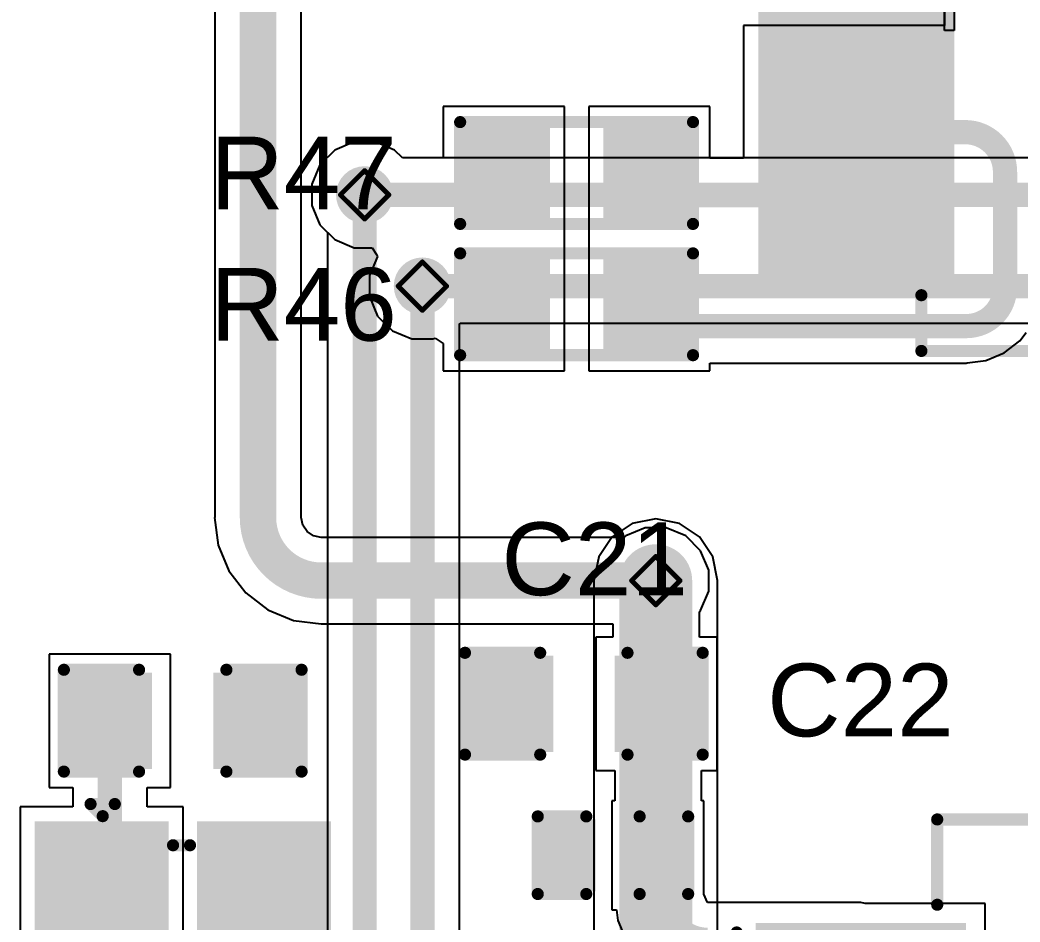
# Model space of a CAD drawing. Header units: inches. Extents: x -14 to 270, y -5 to 115.
# Drawn here: x 28.34 to 38.81, y 28.58 to 38.03 of the extents above; entities that cross this region are included whole.
import ezdxf

# ---------------------------------------------------------------- set-up
doc = ezdxf.new("R2010")
doc.units = ezdxf.units.IN
for name, color, linetype in [('Bottom Layer', 5, 'Continuous'), ('Drill Drawing', 1, 'Continuous'), ('Top Layer', 1, 'Continuous'), ('Top Overlay', 2, 'Continuous'), ('Top Paste', 8, 'Continuous'), ('Top Solder', 216, 'Continuous'), ('Via Holes', 16, 'Continuous')]:
    doc.layers.add(name, color=color, linetype=linetype)
doc.styles.add('Arial', font='', dxfattribs={"height": 0.2})
doc.styles.get('Arial').set_extended_font_data('Arial')

# ---------------------------------------------------------------- blocks, each defined once
blk = doc.blocks.new('SMD3225_4P_6')
at = {"layer": 'Top Layer'}
for points in [[(-1.80000021, 1.45000091), (-0.4000004699999999, 1.45000091), (-0.4000004699999999, 0.25000077), (-1.80000021, 0.25000077)], [(0.4000004699999999, 1.45000091), (1.80000021, 1.45000091), (1.80000021, 0.25000077), (0.4000004699999999, 0.25000077)], [(-1.80000021, -0.24999823), (-0.4000004699999999, -0.24999823), (-0.4000004699999999, -1.44999837), (-1.80000021, -1.44999837)], [(0.4000004699999999, -0.24999823), (1.80000021, -0.24999823), (1.80000021, -1.44999837), (0.4000004699999999, -1.44999837)]]:
    blk.add_hatch(color=1, dxfattribs=at).paths.add_polyline_path(points)
at = {"layer": 'Top Paste'}
for points in [[(-1.80000021, 1.45000091), (-0.4000004699999999, 1.45000091), (-0.4000004699999999, 0.25000077), (-1.80000021, 0.25000077)], [(0.4000004699999999, 1.45000091), (1.80000021, 1.45000091), (1.80000021, 0.25000077), (0.4000004699999999, 0.25000077)], [(-1.80000021, -0.24999823), (-0.4000004699999999, -0.24999823), (-0.4000004699999999, -1.44999837), (-1.80000021, -1.44999837)], [(0.4000004699999999, -0.24999823), (1.80000021, -0.24999823), (1.80000021, -1.44999837), (0.4000004699999999, -1.44999837)]]:
    blk.add_hatch(color=8, dxfattribs=at).paths.add_polyline_path(points)
at = {"layer": 'Top Solder'}
for points in [[(-1.90160021, 1.55160091), (-0.29840047, 1.55160091), (-0.29840047, 0.14840077), (-1.90160021, 0.14840077)], [(0.29840047, 1.55160091), (1.90160021, 1.55160091), (1.90160021, 0.14840077), (0.29840047, 0.14840077)], [(-1.90160021, -0.14839823), (-0.29840047, -0.14839823), (-0.29840047, -1.55159837), (-1.90160021, -1.55159837)], [(0.29840047, -0.14839823), (1.90160021, -0.14839823), (1.90160021, -1.55159837), (0.29840047, -1.55159837)]]:
    blk.add_hatch(color=216, dxfattribs=at).paths.add_polyline_path(points)
at = {"layer": 'Top Overlay', "const_width": 0.127}
for points in [[(0.1778, 1.2954), (-0.2032, 1.2954)], [(-1.651, -0.1016), (-1.651, 0.0762)], [(1.651, -0.1016), (1.651, 0.0762)], [(-2.0828, -0.9652), (-2.0828, -0.71119746)], [(-1.9558, -0.8382), (-2.0828, -0.71119746)], [(-2.0828, -0.9652), (-1.9558, -0.8382)], [(0.1778, -1.29539746), (-0.2032, -1.29539746)]]:
    blk.add_lwpolyline(points, dxfattribs=at)
at = {"layer": 'Top Overlay', "const_width": 0.0635}
for points in [[(-0.23495, 1.2954, 1), (-0.17145, 1.2954, 1)], [(0.14605, 1.2954, 1), (0.20955, 1.2954, 1)], [(-1.68275, 0.0762, 1), (-1.61925, 0.0762, 1)], [(1.61925, 0.0762, 1), (1.68275, 0.0762, 1)], [(-1.68275, -0.1016, 1), (-1.61925, -0.1016, 1)], [(1.61925, -0.1016, 1), (1.68275, -0.1016, 1)], [(-2.11455, -0.71119746, 1), (-2.05105, -0.71119746, 1)], [(-2.11455, -0.71119746, 1), (-2.05105, -0.71119746, 1)], [(-1.98755, -0.8382, 1), (-1.92405, -0.8382, 1)], [(-1.98755, -0.8382, 1), (-1.92405, -0.8382, 1)], [(-2.11455, -0.9652, 1), (-2.05105, -0.9652, 1)], [(-2.11455, -0.9652, 1), (-2.05105, -0.9652, 1)], [(-0.23495, -1.29539746, 1), (-0.17145, -1.29539746, 1)], [(0.14605, -1.29539746, 1), (0.20955, -1.29539746, 1)]]:
    blk.add_lwpolyline(points, format="xyb", close=True, dxfattribs=at)
blk = doc.blocks.new('SSOP_28_208____7')
at = {"layer": 'Top Layer'}
for points in [[(-4.3249977, -1.40000101), (-2.47499886, -1.40000101), (-2.47499886, -1.85000011), (-4.3249977, -1.85000011)], [(-4.3249977, -2.04999971), (-2.47499886, -2.04999971), (-2.47499886, -2.49999881), (-4.3249977, -2.49999881)], [(-4.3249977, -2.70000095), (-2.47499886, -2.70000095), (-2.47499886, -3.15000005), (-4.3249977, -3.15000005)], [(-4.3249977, -3.34999965), (-2.47499886, -3.34999965), (-2.47499886, -3.79999875), (-4.3249977, -3.79999875)], [(-4.3249977, -4.00000089), (-2.47499886, -4.00000089), (-2.47499886, -4.449999989999999), (-4.3249977, -4.449999989999999)]]:
    blk.add_hatch(color=1, dxfattribs=at).paths.add_polyline_path(points)
at = {"layer": 'Top Paste'}
for points in [[(-4.3249977, -1.40000101), (-2.47499886, -1.40000101), (-2.47499886, -1.85000011), (-4.3249977, -1.85000011)], [(-4.3249977, -2.04999971), (-2.47499886, -2.04999971), (-2.47499886, -2.49999881), (-4.3249977, -2.49999881)], [(-4.3249977, -2.70000095), (-2.47499886, -2.70000095), (-2.47499886, -3.15000005), (-4.3249977, -3.15000005)], [(-4.3249977, -3.34999965), (-2.47499886, -3.34999965), (-2.47499886, -3.79999875), (-4.3249977, -3.79999875)], [(-4.3249977, -4.00000089), (-2.47499886, -4.00000089), (-2.47499886, -4.449999989999999), (-4.3249977, -4.449999989999999)]]:
    blk.add_hatch(color=8, dxfattribs=at).paths.add_polyline_path(points)
at = {"layer": 'Top Solder'}
for points in [[(-4.426597699999999, -1.29840101), (-2.37339886, -1.29840101), (-2.37339886, -1.95160011), (-4.426597699999999, -1.95160011)], [(-4.426597699999999, -1.94839971), (-2.37339886, -1.94839971), (-2.37339886, -2.60159881), (-4.426597699999999, -2.60159881)], [(-4.426597699999999, -2.59840095), (-2.37339886, -2.59840095), (-2.37339886, -3.25160005), (-4.426597699999999, -3.25160005)], [(-4.426597699999999, -3.24839965), (-2.37339886, -3.24839965), (-2.37339886, -3.90159875), (-4.426597699999999, -3.90159875)], [(-4.426597699999999, -3.89840089), (-2.37339886, -3.89840089), (-2.37339886, -4.55159999), (-4.426597699999999, -4.55159999)]]:
    blk.add_hatch(color=216, dxfattribs=at).paths.add_polyline_path(points)
at = {"layer": 'Top Overlay', "const_width": 0.127}
for points in [[(-2.7178, -5.206999999999999), (-2.7178, -4.6228)], [(-2.7178, -5.206999999999999), (2.7178, -5.206999999999999)]]:
    blk.add_lwpolyline(points, dxfattribs=at)
at = {"layer": 'Top Overlay', "const_width": 0.0635}
for points in [[(-2.74955, -4.6228, 1), (-2.68605, -4.6228, 1)], [(-2.74955, -5.206999999999999, 1), (-2.68605, -5.206999999999999, 1)], [(-2.74955, -5.206999999999999, 1), (-2.68605, -5.206999999999999, 1)]]:
    blk.add_lwpolyline(points, format="xyb", close=True, dxfattribs=at)
blk = doc.blocks.new('SSOP_16_208____8')
at = {"layer": 'Top Layer'}
for points in [[(-2.4000841, 2.4650827), (-2.4000841, 2.085073299999999), (-4.5000799, 2.0850733), (-4.5000799, 2.4650827)], [(4.5000799, 2.4650827), (4.5000799, 2.085073299999999), (2.4000841, 2.0850733), (2.4000841, 2.4650827)], [(-2.4000841, 1.815096699999999), (-2.4000841, 1.4350873), (-4.5000799, 1.4350873), (-4.5000799, 1.8150967)], [(4.5000799, 1.815096699999999), (4.5000799, 1.4350873), (2.4000841, 1.4350873), (2.4000841, 1.8150967)], [(-2.4000841, 1.1651107), (-2.4000841, 0.7851012999999998), (-4.5000799, 0.7851013000000001), (-4.5000799, 1.1651107)], [(4.5000799, 1.1651107), (4.5000799, 0.7851012999999998), (2.4000841, 0.7851013000000001), (2.4000841, 1.1651107)], [(-2.4000841, 0.5151246999999998), (-2.4000841, 0.1351152999999998), (-4.5000799, 0.1351153000000002), (-4.5000799, 0.5151247000000001)], [(4.5000799, 0.5151246999999998), (4.5000799, 0.1351152999999998), (2.4000841, 0.1351153000000002), (2.4000841, 0.5151247000000001)], [(-2.4000841, -0.1351153000000002), (-2.4000841, -0.5151247000000001), (-4.5000799, -0.5151246999999998), (-4.5000799, -0.1351152999999998)], [(4.5000799, -0.1351153000000002), (4.5000799, -0.5151247000000001), (2.4000841, -0.5151246999999998), (2.4000841, -0.1351152999999998)], [(-2.4000841, -0.7851013000000001), (-2.4000841, -1.1651107), (-4.5000799, -1.1651107), (-4.5000799, -0.7851012999999998)], [(4.5000799, -0.7851013000000001), (4.5000799, -1.1651107), (2.4000841, -1.1651107), (2.4000841, -0.7851012999999998)], [(-2.4000841, -1.4350873), (-2.4000841, -1.8150967), (-4.5000799, -1.815096699999999), (-4.5000799, -1.4350873)], [(4.5000799, -1.4350873), (4.5000799, -1.8150967), (2.4000841, -1.815096699999999), (2.4000841, -1.4350873)], [(-2.4000841, -2.0850733), (-2.4000841, -2.4650827), (-4.5000799, -2.4650827), (-4.5000799, -2.085073299999999)], [(4.5000799, -2.0850733), (4.5000799, -2.4650827), (2.4000841, -2.4650827), (2.4000841, -2.085073299999999)]]:
    blk.add_hatch(color=1, dxfattribs=at).paths.add_polyline_path(points)
at = {"layer": 'Top Paste'}
for points in [[(-2.4000841, 2.4650827), (-2.4000841, 2.085073299999999), (-4.5000799, 2.0850733), (-4.5000799, 2.4650827)], [(4.5000799, 2.4650827), (4.5000799, 2.085073299999999), (2.4000841, 2.0850733), (2.4000841, 2.4650827)], [(-2.4000841, 1.815096699999999), (-2.4000841, 1.4350873), (-4.5000799, 1.4350873), (-4.5000799, 1.8150967)], [(4.5000799, 1.815096699999999), (4.5000799, 1.4350873), (2.4000841, 1.4350873), (2.4000841, 1.8150967)], [(-2.4000841, 1.1651107), (-2.4000841, 0.7851012999999998), (-4.5000799, 0.7851013000000001), (-4.5000799, 1.1651107)], [(4.5000799, 1.1651107), (4.5000799, 0.7851012999999998), (2.4000841, 0.7851013000000001), (2.4000841, 1.1651107)], [(-2.4000841, 0.5151246999999998), (-2.4000841, 0.1351152999999998), (-4.5000799, 0.1351153000000002), (-4.5000799, 0.5151247000000001)], [(4.5000799, 0.5151246999999998), (4.5000799, 0.1351152999999998), (2.4000841, 0.1351153000000002), (2.4000841, 0.5151247000000001)], [(-2.4000841, -0.1351153000000002), (-2.4000841, -0.5151247000000001), (-4.5000799, -0.5151246999999998), (-4.5000799, -0.1351152999999998)], [(4.5000799, -0.1351153000000002), (4.5000799, -0.5151247000000001), (2.4000841, -0.5151246999999998), (2.4000841, -0.1351152999999998)], [(-2.4000841, -0.7851013000000001), (-2.4000841, -1.1651107), (-4.5000799, -1.1651107), (-4.5000799, -0.7851012999999998)], [(4.5000799, -0.7851013000000001), (4.5000799, -1.1651107), (2.4000841, -1.1651107), (2.4000841, -0.7851012999999998)], [(-2.4000841, -1.4350873), (-2.4000841, -1.8150967), (-4.5000799, -1.815096699999999), (-4.5000799, -1.4350873)], [(4.5000799, -1.4350873), (4.5000799, -1.8150967), (2.4000841, -1.815096699999999), (2.4000841, -1.4350873)], [(-2.4000841, -2.0850733), (-2.4000841, -2.4650827), (-4.5000799, -2.4650827), (-4.5000799, -2.085073299999999)], [(4.5000799, -2.0850733), (4.5000799, -2.4650827), (2.4000841, -2.4650827), (2.4000841, -2.085073299999999)]]:
    blk.add_hatch(color=8, dxfattribs=at).paths.add_polyline_path(points)
at = {"layer": 'Top Solder'}
for points in [[(-2.3492841, 2.5158827), (-2.3492841, 2.0342733), (-4.5508799, 2.0342733), (-4.5508799, 2.5158827)], [(4.5508799, 2.5158827), (4.5508799, 2.0342733), (2.3492841, 2.0342733), (2.3492841, 2.5158827)], [(-2.3492841, 1.8658967), (-2.3492841, 1.3842873), (-4.5508799, 1.3842873), (-4.5508799, 1.8658967)], [(4.5508799, 1.8658967), (4.5508799, 1.3842873), (2.3492841, 1.3842873), (2.3492841, 1.8658967)], [(-2.3492841, 1.2159107), (-2.3492841, 0.7343012999999998), (-4.5508799, 0.7343013), (-4.5508799, 1.2159107)], [(4.5508799, 1.2159107), (4.5508799, 0.7343012999999998), (2.3492841, 0.7343013), (2.3492841, 1.2159107)], [(-2.3492841, 0.5659246999999998), (-2.3492841, 0.0843152999999998), (-4.5508799, 0.0843153000000002), (-4.5508799, 0.5659247000000001)], [(4.5508799, 0.5659246999999998), (4.5508799, 0.0843152999999998), (2.3492841, 0.0843153000000002), (2.3492841, 0.5659247000000001)], [(-2.3492841, -0.0843153000000002), (-2.3492841, -0.5659247000000001), (-4.5508799, -0.5659246999999998), (-4.5508799, -0.0843152999999998)], [(4.5508799, -0.0843153000000002), (4.5508799, -0.5659247000000001), (2.3492841, -0.5659246999999998), (2.3492841, -0.0843152999999998)], [(-2.3492841, -0.7343013), (-2.3492841, -1.2159107), (-4.5508799, -1.2159107), (-4.5508799, -0.7343012999999998)], [(4.5508799, -0.7343013), (4.5508799, -1.2159107), (2.3492841, -1.2159107), (2.3492841, -0.7343012999999998)], [(-2.3492841, -1.3842873), (-2.3492841, -1.8658967), (-4.5508799, -1.8658967), (-4.5508799, -1.3842873)], [(4.5508799, -1.3842873), (4.5508799, -1.8658967), (2.3492841, -1.8658967), (2.3492841, -1.3842873)], [(-2.3492841, -2.0342733), (-2.3492841, -2.5158827), (-4.5508799, -2.5158827), (-4.5508799, -2.0342733)], [(4.5508799, -2.0342733), (4.5508799, -2.5158827), (2.3492841, -2.5158827), (2.3492841, -2.0342733)]]:
    blk.add_hatch(color=216, dxfattribs=at).paths.add_polyline_path(points)
at = {"layer": 'Top Overlay', "const_width": 0.127}
for points in [[(-2.6499058, 3.5998912), (-0.8499093999999999, 3.5998912)], [(-2.6499058, 2.706116), (-2.6499058, 3.5998912)], [(0.8501125999999999, 3.5998912), (2.650109, 3.5998912)], [(2.650109, 2.706116), (2.650109, 3.5998912)], [(-4.74970856, 2.4156924), (-4.62270856, 2.2886924)], [(-4.74970856, 2.1616924), (-4.74970856, 2.4156924)], [(-4.74970856, 2.1616924), (-4.62270856, 2.2886924)], [(-2.6499058, -3.680104399999999), (-2.6499058, -2.7063192)], [(2.650109, -3.6000944), (2.650109, -2.7063192)], [(-2.6499058, -3.680104399999999), (2.650109, -3.6000944)]]:
    blk.add_lwpolyline(points, dxfattribs=at)
at = {"layer": 'Top Overlay', "const_width": 0.0635}
for points in [[(-2.6816558, 3.5998912, 1), (-2.6181558, 3.5998912, 1)], [(-2.6816558, 3.5998912, 1), (-2.6181558, 3.5998912, 1)], [(-0.88265, 3.599177459999999, 1), (-0.8191499999999999, 3.599177459999999, 1)], [(-0.8816593999999999, 3.5998912, 1), (-0.8181593999999999, 3.5998912, 1)], [(0.8183625999999999, 3.5998912, 1), (0.8818625999999999, 3.5998912, 1)], [(0.8183625999999999, 3.5998912, 1), (0.8818625999999999, 3.5998912, 1)], [(2.618359, 3.5998912, 1), (2.681859, 3.5998912, 1)], [(2.618359, 3.5998912, 1), (2.681859, 3.5998912, 1)], [(-2.6816558, 2.706116, 1), (-2.6181558, 2.706116, 1)], [(2.618359, 2.706116, 1), (2.681859, 2.706116, 1)], [(-4.78145856, 2.4156924, 1), (-4.71795856, 2.4156924, 1)], [(-4.78145856, 2.4156924, 1), (-4.71795856, 2.4156924, 1)], [(-4.65445856, 2.2886924, 1), (-4.59095856, 2.2886924, 1)], [(-4.65445856, 2.2886924, 1), (-4.59095856, 2.2886924, 1)], [(-4.78145856, 2.1616924, 1), (-4.71795856, 2.1616924, 1)], [(-4.78145856, 2.1616924, 1), (-4.71795856, 2.1616924, 1)], [(-2.6816558, -2.7063192, 1), (-2.6181558, -2.7063192, 1)], [(2.618359, -2.7063192, 1), (2.681859, -2.7063192, 1)], [(2.618359, -3.6000944, 1), (2.681859, -3.6000944, 1)], [(2.618359, -3.6000944, 1), (2.681859, -3.6000944, 1)], [(-2.6816558, -3.680104399999999, 1), (-2.6181558, -3.680104399999999, 1)], [(-2.6816558, -3.680104399999999, 1), (-2.6181558, -3.680104399999999, 1)]]:
    blk.add_lwpolyline(points, format="xyb", close=True, dxfattribs=at)
at = {"layer": 'Top Overlay', "const_width": 0.127}
blk.add_lwpolyline([(0.8501125999999999, 3.5998912, -0.9945693454315468), (-0.8509, 3.599177459999999)], format="xyb", dxfattribs=at)
blk = doc.blocks.new('R___0603_15')
at = {"layer": 'Top Layer'}
for points in [[(-0.3809999999999999, 0.4445), (-0.3810000000000001, -0.4445), (-1.143, -0.4445), (-1.143, 0.4445)], [(1.143, 0.4445), (1.143, -0.4445), (0.3809999999999999, -0.4445), (0.3810000000000001, 0.4445)]]:
    blk.add_hatch(color=1, dxfattribs=at).paths.add_polyline_path(points)
at = {"layer": 'Top Paste'}
for points in [[(-0.3809999999999999, 0.4445), (-0.3810000000000001, -0.4445), (-1.143, -0.4445), (-1.143, 0.4445)], [(1.143, 0.4445), (1.143, -0.4445), (0.3809999999999999, -0.4445), (0.3810000000000001, 0.4445)]]:
    blk.add_hatch(color=8, dxfattribs=at).paths.add_polyline_path(points)
at = {"layer": 'Top Solder'}
for points in [[(-0.2793999999999999, 0.5460999999999999), (-0.2794, -0.5461), (-1.2446, -0.5460999999999999), (-1.2446, 0.5461)], [(1.2446, 0.5460999999999999), (1.2446, -0.5461), (0.2793999999999999, -0.5460999999999999), (0.2794, 0.5461)]]:
    blk.add_hatch(color=216, dxfattribs=at).paths.add_polyline_path(points)
at = {"layer": 'Top Overlay', "const_width": 0.127}
for points in [[(-1.2192, -0.5334), (-1.2192, 0.5334)], [(-1.2192, 0.5334), (1.2192, 0.5334)], [(1.2192, -0.5334), (1.2192, 0.5334)], [(-1.2192, -0.5334), (1.2192, -0.5334)]]:
    blk.add_lwpolyline(points, dxfattribs=at)
at = {"layer": 'Top Overlay', "const_width": 0.0635}
for points in [[(-1.25095, 0.5334, 1), (-1.18745, 0.5334, 1)], [(-1.25095, 0.5334, 1), (-1.18745, 0.5334, 1)], [(1.18745, 0.5334, 1), (1.25095, 0.5334, 1)], [(1.18745, 0.5334, 1), (1.25095, 0.5334, 1)], [(-1.25095, -0.5334, 1), (-1.18745, -0.5334, 1)], [(-1.25095, -0.5334, 1), (-1.18745, -0.5334, 1)], [(1.18745, -0.5334, 1), (1.25095, -0.5334, 1)], [(1.18745, -0.5334, 1), (1.25095, -0.5334, 1)]]:
    blk.add_lwpolyline(points, format="xyb", close=True, dxfattribs=at)
blk = doc.blocks.new('R___0603_16')
at = {"layer": 'Top Layer'}
for points in [[(-0.3809999999999999, 0.4445), (-0.3810000000000001, -0.4445), (-1.143, -0.4445), (-1.143, 0.4445)], [(1.143, 0.4445), (1.143, -0.4445), (0.3809999999999999, -0.4445), (0.3810000000000001, 0.4445)]]:
    blk.add_hatch(color=1, dxfattribs=at).paths.add_polyline_path(points)
at = {"layer": 'Top Paste'}
for points in [[(-0.3809999999999999, 0.4445), (-0.3810000000000001, -0.4445), (-1.143, -0.4445), (-1.143, 0.4445)], [(1.143, 0.4445), (1.143, -0.4445), (0.3809999999999999, -0.4445), (0.3810000000000001, 0.4445)]]:
    blk.add_hatch(color=8, dxfattribs=at).paths.add_polyline_path(points)
at = {"layer": 'Top Solder'}
for points in [[(-0.2793999999999999, 0.5460999999999999), (-0.2794, -0.5461), (-1.2446, -0.5460999999999999), (-1.2446, 0.5461)], [(1.2446, 0.5460999999999999), (1.2446, -0.5461), (0.2793999999999999, -0.5460999999999999), (0.2794, 0.5461)]]:
    blk.add_hatch(color=216, dxfattribs=at).paths.add_polyline_path(points)
at = {"layer": 'Top Overlay', "const_width": 0.127}
for points in [[(-1.2192, -0.5334), (-1.2192, 0.5334)], [(-1.2192, 0.5334), (1.2192, 0.5334)], [(1.2192, -0.5334), (1.2192, 0.5334)], [(-1.2192, -0.5334), (1.2192, -0.5334)]]:
    blk.add_lwpolyline(points, dxfattribs=at)
at = {"layer": 'Top Overlay', "const_width": 0.0635}
for points in [[(-1.25095, 0.5334, 1), (-1.18745, 0.5334, 1)], [(-1.25095, 0.5334, 1), (-1.18745, 0.5334, 1)], [(1.18745, 0.5334, 1), (1.25095, 0.5334, 1)], [(1.18745, 0.5334, 1), (1.25095, 0.5334, 1)], [(-1.25095, -0.5334, 1), (-1.18745, -0.5334, 1)], [(-1.25095, -0.5334, 1), (-1.18745, -0.5334, 1)], [(1.18745, -0.5334, 1), (1.25095, -0.5334, 1)], [(1.18745, -0.5334, 1), (1.25095, -0.5334, 1)]]:
    blk.add_lwpolyline(points, format="xyb", close=True, dxfattribs=at)
blk = doc.blocks.new('C___0603_36')
at = {"layer": 'Top Layer'}
for points in [[(-0.3809999999999999, 0.4445), (-0.3809999999999999, -0.4445), (-1.143, -0.4445), (-1.143, 0.4445)], [(1.143, 0.4445), (1.143, -0.4445), (0.3809999999999999, -0.4445), (0.3809999999999999, 0.4445)]]:
    blk.add_hatch(color=1, dxfattribs=at).paths.add_polyline_path(points)
at = {"layer": 'Top Paste'}
for points in [[(-0.3809999999999999, 0.4445), (-0.3809999999999999, -0.4445), (-1.143, -0.4445), (-1.143, 0.4445)], [(1.143, 0.4445), (1.143, -0.4445), (0.3809999999999999, -0.4445), (0.3809999999999999, 0.4445)]]:
    blk.add_hatch(color=8, dxfattribs=at).paths.add_polyline_path(points)
at = {"layer": 'Top Solder'}
for points in [[(-0.3210001199999999, 0.50449988), (-0.3210001199999999, -0.50449988), (-1.20299988, -0.50449988), (-1.20299988, 0.50449988)], [(1.20299988, 0.50449988), (1.20299988, -0.50449988), (0.3210001199999999, -0.50449988), (0.3210001199999999, 0.50449988)]]:
    blk.add_hatch(color=216, dxfattribs=at).paths.add_polyline_path(points)
at = {"layer": 'Top Overlay', "const_width": 0.127}
for points in [[(-1.2446, 0.5334), (-1.2446, -0.5334)], [(-0.4571999999999999, 0.5334), (-1.2446, 0.5334)], [(1.2446, 0.5334), (0.4571999999999999, 0.5334)], [(1.2446, 0.5334), (1.2446, -0.5334)], [(-0.4571999999999999, -0.5334), (-1.2446, -0.5334)], [(1.2446, -0.5334), (0.4571999999999999, -0.5334)]]:
    blk.add_lwpolyline(points, dxfattribs=at)
at = {"layer": 'Top Overlay', "const_width": 0.0635}
for points in [[(-1.27635, 0.5334, 1), (-1.21285, 0.5334, 1)], [(-1.27635, 0.5334, 1), (-1.21285, 0.5334, 1)], [(-0.4889499999999999, 0.5334, 1), (-0.42545, 0.5334, 1)], [(0.42545, 0.5334, 1), (0.4889499999999999, 0.5334, 1)], [(1.21285, 0.5334, 1), (1.27635, 0.5334, 1)], [(1.21285, 0.5334, 1), (1.27635, 0.5334, 1)], [(-1.27635, -0.5334, 1), (-1.21285, -0.5334, 1)], [(-1.27635, -0.5334, 1), (-1.21285, -0.5334, 1)], [(-0.4889499999999999, -0.5334, 1), (-0.42545, -0.5334, 1)], [(0.42545, -0.5334, 1), (0.4889499999999999, -0.5334, 1)], [(1.21285, -0.5334, 1), (1.27635, -0.5334, 1)], [(1.21285, -0.5334, 1), (1.27635, -0.5334, 1)]]:
    blk.add_lwpolyline(points, format="xyb", close=True, dxfattribs=at)
blk = doc.blocks.new('C___0402_39')
at = {"layer": 'Top Layer'}
for points in [[(-0.6985, -0.31749746), (-0.6985, 0.31750254), (-0.2412999999999999, 0.31750254), (-0.2413, -0.31749746)], [(0.2412999999999999, -0.3175), (0.2413, 0.3175), (0.6985, 0.3175), (0.6985, -0.3175)]]:
    blk.add_hatch(color=1, dxfattribs=at).paths.add_polyline_path(points)
at = {"layer": 'Top Paste'}
for points in [[(-0.6985, -0.31749746), (-0.6985, 0.31750254), (-0.2412999999999999, 0.31750254), (-0.2413, -0.31749746)], [(0.2412999999999999, -0.3175), (0.2413, 0.3175), (0.6985, 0.3175), (0.6985, -0.3175)]]:
    blk.add_hatch(color=8, dxfattribs=at).paths.add_polyline_path(points)
at = {"layer": 'Top Solder'}
for points in [[(-0.7584998799999999, -0.37749734), (-0.7584998799999999, 0.37750242), (-0.18130012, 0.37750242), (-0.18130012, -0.37749734)], [(0.18130012, -0.37749988), (0.18130012, 0.37749988), (0.7584998799999999, 0.37749988), (0.7584998799999999, -0.37749988)]]:
    blk.add_hatch(color=216, dxfattribs=at).paths.add_polyline_path(points)
at = {"layer": 'Top Overlay', "const_width": 0.127}
for points in [[(-0.7874, 0.4064), (-0.27940254, 0.40640254)], [(-0.7874, -0.4064), (-0.7874, 0.4064)], [(0.2794, 0.4064), (0.78740254, 0.40640254)], [(0.7874, -0.4064), (0.78740254, 0.40640254)], [(-0.7874, -0.4064), (-0.27940254, -0.4064)], [(0.2794, -0.4064), (0.7874, -0.4064)]]:
    blk.add_lwpolyline(points, dxfattribs=at)
at = {"layer": 'Top Overlay', "const_width": 0.0635}
for points in [[(-0.8191499999999999, 0.4064, 1), (-0.7556499999999999, 0.4064, 1)], [(-0.8191499999999999, 0.4064, 1), (-0.7556499999999999, 0.4064, 1)], [(-0.31115254, 0.40640254, 1), (-0.24765254, 0.40640254, 1)], [(0.24765, 0.4064, 1), (0.31115, 0.4064, 1)], [(0.75565254, 0.40640254, 1), (0.8191525399999998, 0.40640254, 1)], [(0.75565254, 0.40640254, 1), (0.8191525399999998, 0.40640254, 1)], [(-0.8191499999999999, -0.4064, 1), (-0.7556499999999999, -0.4064, 1)], [(-0.8191499999999999, -0.4064, 1), (-0.7556499999999999, -0.4064, 1)], [(-0.31115254, -0.4064, 1), (-0.24765254, -0.4064, 1)], [(0.24765, -0.4064, 1), (0.31115, -0.4064, 1)], [(0.7556499999999999, -0.4064, 1), (0.8191499999999999, -0.4064, 1)], [(0.7556499999999999, -0.4064, 1), (0.8191499999999999, -0.4064, 1)]]:
    blk.add_lwpolyline(points, format="xyb", close=True, dxfattribs=at)
blk = doc.blocks.new('C___0603_40')
at = {"layer": 'Top Layer'}
for points in [[(-0.3809999999999999, 0.4445), (-0.3810000000000001, -0.4445), (-1.143, -0.4445), (-1.143, 0.4445)], [(1.143, 0.4445), (1.143, -0.4445), (0.3809999999999999, -0.4445), (0.3810000000000001, 0.4445)]]:
    blk.add_hatch(color=1, dxfattribs=at).paths.add_polyline_path(points)
at = {"layer": 'Top Paste'}
for points in [[(-0.3809999999999999, 0.4445), (-0.3810000000000001, -0.4445), (-1.143, -0.4445), (-1.143, 0.4445)], [(1.143, 0.4445), (1.143, -0.4445), (0.3809999999999999, -0.4445), (0.3810000000000001, 0.4445)]]:
    blk.add_hatch(color=8, dxfattribs=at).paths.add_polyline_path(points)
at = {"layer": 'Top Solder'}
for points in [[(-0.3210001199999999, 0.5044998799999999), (-0.3210001200000001, -0.50449988), (-1.20299988, -0.5044998799999999), (-1.20299988, 0.50449988)], [(1.20299988, 0.5044998799999999), (1.20299988, -0.50449988), (0.3210001199999999, -0.5044998799999999), (0.3210001200000001, 0.50449988)]]:
    blk.add_hatch(color=216, dxfattribs=at).paths.add_polyline_path(points)
at = {"layer": 'Top Overlay', "const_width": 0.127}
for points in [[(-1.2446, -0.5334), (-1.2446, 0.5334)], [(-1.2446, 0.5334), (-0.4571999999999999, 0.5334)], [(0.4571999999999999, 0.5334), (1.2446, 0.5334)], [(1.2446, -0.5334), (1.2446, 0.5334)], [(-1.2446, -0.5334), (-0.4571999999999999, -0.5334)], [(0.4571999999999999, -0.5334), (1.2446, -0.5334)]]:
    blk.add_lwpolyline(points, dxfattribs=at)
at = {"layer": 'Top Overlay', "const_width": 0.0635}
for points in [[(-1.27635, 0.5334, 1), (-1.21285, 0.5334, 1)], [(-1.27635, 0.5334, 1), (-1.21285, 0.5334, 1)], [(-0.4889499999999999, 0.5334, 1), (-0.42545, 0.5334, 1)], [(0.42545, 0.5334, 1), (0.4889499999999999, 0.5334, 1)], [(1.21285, 0.5334, 1), (1.27635, 0.5334, 1)], [(1.21285, 0.5334, 1), (1.27635, 0.5334, 1)], [(-1.27635, -0.5334, 1), (-1.21285, -0.5334, 1)], [(-1.27635, -0.5334, 1), (-1.21285, -0.5334, 1)], [(-0.4889499999999999, -0.5334, 1), (-0.42545, -0.5334, 1)], [(0.42545, -0.5334, 1), (0.4889499999999999, -0.5334, 1)], [(1.21285, -0.5334, 1), (1.27635, -0.5334, 1)], [(1.21285, -0.5334, 1), (1.27635, -0.5334, 1)]]:
    blk.add_lwpolyline(points, format="xyb", close=True, dxfattribs=at)

msp = doc.modelspace()

# ---------------------------------------------------------------- hatches: boundary and pattern name
at = {"layer": 'Bottom Layer'}
h = msp.add_hatch(color=5, dxfattribs=at)
edge = h.paths.add_edge_path()
edge.add_arc((31.9524761, 36.19870331999999), 0.2999994, 0, 360)
h = msp.add_hatch(color=5, dxfattribs=at)
edge = h.paths.add_edge_path()
edge.add_arc((32.5572755, 35.24240348), 0.2999994, 0, 360)
h = msp.add_hatch(color=5, dxfattribs=at)
edge = h.paths.add_edge_path()
edge.add_arc((35.0012, 32.1564), 0.2999994, 0, 360)
at = {"layer": 'Top Layer'}
h = msp.add_hatch(color=1, dxfattribs=at)
edge = h.paths.add_edge_path()
edge.add_arc((31.9524761, 36.19870331999999), 0.2999994, 0, 360)
h = msp.add_hatch(color=1, dxfattribs=at)
edge = h.paths.add_edge_path()
edge.add_arc((32.5572755, 35.24240348), 0.2999994, 0, 360)
h = msp.add_hatch(color=1, dxfattribs=at)
edge = h.paths.add_edge_path()
edge.add_arc((35.0012, 32.1564), 0.2999994, 0, 360)
at = {"layer": 'Via Holes'}
h = msp.add_hatch(color=7, dxfattribs=at)
edge = h.paths.add_edge_path()
edge.add_arc((31.9524761, 36.19870331999999), 0.1499997, 0, 360)
h = msp.add_hatch(color=7, dxfattribs=at)
edge = h.paths.add_edge_path()
edge.add_arc((32.5572755, 35.24240348), 0.1499997, 0, 360)
h = msp.add_hatch(color=7, dxfattribs=at)
edge = h.paths.add_edge_path()
edge.add_arc((35.0012, 32.1564), 0.1499997, 0, 360)

# ---------------------------------------------------------------- linework, layer by layer
at = {"layer": 'Bottom Layer'}
for p, q in [((31.63866164, 36.66836202), (31.4828174, 36.51251778)), ((31.8422782, 36.75270271999999), (31.63866164, 36.66836202)), ((32.062674, 36.75270271999999), (31.8422782, 36.75270271999999)), ((32.26629056, 36.66836202), (32.062674, 36.75270271999999)), ((32.3474842, 36.58716837999999), (32.26629056, 36.66836202)), ((51.34138321999999, 36.58716837999999), (32.3474842, 36.58716837999999)), ((31.4828174, 36.51251778), (31.3984767, 36.30890122)), ((31.3984767, 36.30890122), (31.3984767, 36.08850542)), ((31.3984767, 36.08850542), (31.4828174, 35.88488886)), ((31.4828174, 35.88488886), (31.56401104, 35.80369521999999)), ((31.56401104, 35.80369521999999), (31.56401104, 25.15226364)), ((32.94574056, 34.84739538), (32.95228106, 34.85393588)), ((32.94574056, 26.1771511), (32.94574056, 34.84739538)), ((32.95228106, 34.85393588), (41.14909982, 34.85393588)), ((35.0012, 32.80384092), (34.7534357, 32.75455729999999)), ((35.2489643, 32.75455729999999), (35.0012, 32.80384092)), ((34.7534357, 32.75455729999999), (34.5433904, 32.6142096)), ((35.45900959999999, 32.6142096), (35.2489643, 32.75455729999999)), ((34.5433904, 32.6142096), (34.4030427, 32.4041643)), ((35.5993573, 32.4041643), (35.45900959999999, 32.6142096)), ((34.4030427, 32.4041643), (34.35375908, 32.1564)), ((35.64864092, 32.1564), (35.5993573, 32.4041643)), ((34.35375908, 32.1564), (34.35375908, 19.70434972)), ((35.64864092, 19.70434972), (35.64864092, 32.1564))]:
    msp.add_line(p, q, dxfattribs=at)
for points, const_width in [([(31.9524761, 24.75725554), (31.9524761, 36.19870331999999)], 0.254), ([(31.9524761, 36.19870331999999), (74.93037337999999, 36.19870331999999)], 0.254), ([(32.5572755, 35.24240094), (74.60393257999999, 35.24240348)], 0.254), ([(32.5572755, 25.782143), (32.5572755, 35.24240094)], 0.254), ([(35.0012, 19.70434972), (35.0012, 32.1564)], 0.7619999999999999)]:
    msp.add_lwpolyline(points, dxfattribs=dict(at, const_width=const_width))
for points, const_width in [([(31.8889761, 36.19870331999999, 1), (32.0159761, 36.19870331999999, 1)], 0.127), ([(31.8889761, 36.19870331999999, 1), (32.0159761, 36.19870331999999, 1)], 0.127), ([(32.4937755, 35.24240094, 1), (32.6207755, 35.24240094, 1)], 0.127), ([(32.4937755, 35.24240094, 1), (32.6207755, 35.24240094, 1)], 0.127), ([(34.8107, 32.1564, 1), (35.1917, 32.1564, 1)], 0.3809999999999999)]:
    msp.add_lwpolyline(points, format="xyb", close=True, dxfattribs=dict(at, const_width=const_width))
at = {"layer": 'Drill Drawing', "const_width": 0.0508}
for points in [[(31.6984761, 36.19870331999999), (31.9524761, 36.45270332)], [(31.9524761, 36.45270332), (32.2064761, 36.19870331999999)], [(31.6984761, 36.19870331999999), (31.9524761, 35.94470332)], [(31.9524761, 35.94470332), (32.2064761, 36.19870331999999)], [(32.3032755, 35.24240348), (32.5572755, 35.49640348)], [(32.5572755, 35.49640348), (32.8112755, 35.24240348)], [(32.3032755, 35.24240348), (32.5572755, 34.98840348)], [(32.5572755, 34.98840348), (32.8112755, 35.24240348)], [(34.7472, 32.1564), (35.0012, 32.4104)], [(35.0012, 32.4104), (35.25519999999999, 32.1564)], [(34.7472, 32.1564), (35.0012, 31.9024)], [(35.0012, 31.9024), (35.25519999999999, 32.1564)]]:
    msp.add_lwpolyline(points, dxfattribs=at)
at = {"layer": 'Drill Drawing', "const_width": 0.0254}
for points in [[(31.9397761, 36.45270332, 1), (31.9651761, 36.45270332, 1)], [(31.9397761, 36.45270332, 1), (31.9651761, 36.45270332, 1)], [(31.6857761, 36.19870331999999, 1), (31.7111761, 36.19870331999999, 1)], [(31.6857761, 36.19870331999999, 1), (31.7111761, 36.19870331999999, 1)], [(32.1937761, 36.19870331999999, 1), (32.2191761, 36.19870331999999, 1)], [(32.1937761, 36.19870331999999, 1), (32.2191761, 36.19870331999999, 1)], [(31.9397761, 35.94470332, 1), (31.9651761, 35.94470332, 1)], [(31.9397761, 35.94470332, 1), (31.9651761, 35.94470332, 1)], [(32.5445755, 35.49640348, 1), (32.5699755, 35.49640348, 1)], [(32.5445755, 35.49640348, 1), (32.5699755, 35.49640348, 1)], [(32.2905755, 35.24240348, 1), (32.3159755, 35.24240348, 1)], [(32.2905755, 35.24240348, 1), (32.3159755, 35.24240348, 1)], [(32.7985755, 35.24240348, 1), (32.8239755, 35.24240348, 1)], [(32.7985755, 35.24240348, 1), (32.8239755, 35.24240348, 1)], [(32.5445755, 34.98840348, 1), (32.5699755, 34.98840348, 1)], [(32.5445755, 34.98840348, 1), (32.5699755, 34.98840348, 1)], [(34.98849999999999, 32.4104, 1), (35.0139, 32.4104, 1)], [(34.98849999999999, 32.4104, 1), (35.0139, 32.4104, 1)], [(34.7345, 32.1564, 1), (34.7599, 32.1564, 1)], [(34.7345, 32.1564, 1), (34.7599, 32.1564, 1)], [(35.2425, 32.1564, 1), (35.2679, 32.1564, 1)], [(35.2425, 32.1564, 1), (35.2679, 32.1564, 1)], [(34.98849999999999, 31.9024, 1), (35.0139, 31.9024, 1)], [(34.98849999999999, 31.9024, 1), (35.0139, 31.9024, 1)]]:
    msp.add_lwpolyline(points, format="xyb", close=True, dxfattribs=at)
at = {"layer": 'Top Layer'}
for p, q in [((30.38239288, 39.5986), (30.38239288, 32.81835194)), ((31.28880711999999, 32.81835194), (31.28880711999999, 39.5986)), ((38.02500142, 37.92000036), (38.02500142, 38.37000199999999)), ((38.1271399, 38.37000199999999), (38.1271399, 37.92000036)), ((38.02500142, 38.31600414), (38.02500142, 37.97400076)), ((38.02500142, 37.97400076), (35.92100258, 37.97400076)), ((35.92100258, 37.97400076), (35.92100258, 37.0160042)), ((38.1271399, 37.92000036), (38.02500142, 37.92000036)), ((34.04457249999999, 37.12580332), (32.7745725, 37.12580332)), ((32.7745725, 37.12580332), (32.7745725, 36.58716837999999)), ((34.04457249999999, 35.72880332), (34.04457249999999, 37.12580332)), ((35.56857249999999, 37.12580332), (34.2985725, 37.12580332)), ((34.2985725, 37.12580332), (34.2985725, 35.72880332)), ((35.56857249999999, 36.5834676), (35.56857249999999, 37.12580332)), ((35.92100258, 37.0160042), (35.92100258, 36.5834676)), ((31.63866164, 36.66836202), (31.4828174, 36.51251778)), ((31.8422782, 36.75270271999999), (31.63866164, 36.66836202)), ((32.062674, 36.75270271999999), (31.8422782, 36.75270271999999)), ((32.26629056, 36.66836202), (32.062674, 36.75270271999999)), ((32.3474842, 36.58716837999999), (32.26629056, 36.66836202)), ((32.7745725, 36.58716837999999), (32.3474842, 36.58716837999999)), ((35.92100258, 36.5834676), (35.56857249999999, 36.5834676)), ((31.4828174, 36.51251778), (31.3984767, 36.30890122)), ((31.3984767, 36.30890122), (31.3984767, 36.08850542)), ((31.3984767, 36.08850542), (31.4828174, 35.88488886)), ((31.4828174, 35.88488886), (31.63866164, 35.72904462)), ((31.63866164, 35.72904462), (31.8422782, 35.64470392)), ((34.04457249999999, 34.3535), (34.04457249999999, 35.72880332)), ((34.2985725, 35.72880332), (34.2985725, 34.3535)), ((31.8422782, 35.64470392), (32.03241752, 35.64470392)), ((32.03241752, 35.64470392), (32.07586422, 35.57505458)), ((32.08538668, 35.55083568), (32.0032761, 35.35260138)), ((32.07586422, 35.57505458), (32.08347152, 35.55876048)), ((32.08347152, 35.55876048), (32.08538668, 35.55083568)), ((32.0032761, 35.35260138), (32.0032761, 35.13220558)), ((32.0032761, 35.13220558), (32.0876168, 34.92858902)), ((32.0876168, 34.92858902), (32.24346104, 34.77274478)), ((32.24346104, 34.77274478), (32.4470776, 34.68840408)), ((32.4470776, 34.68840408), (32.6674734, 34.68840408)), ((32.6674734, 34.68840408), (32.69009464, 34.69777414)), ((32.69009464, 34.69777414), (32.7745725, 34.64132772)), ((38.64915054, 34.54192736), (38.81350124, 34.66804089999999)), ((38.81350124, 34.66804089999999), (38.87993494, 34.7546168)), ((32.7745725, 34.64132772), (32.7745725, 34.3535)), ((38.26241268, 34.43693391999999), (38.45775646, 34.46265142)), ((38.45775646, 34.46265142), (38.64915054, 34.54192736)), ((32.7745725, 34.3535), (34.04457249999999, 34.3535)), ((34.2985725, 34.3535), (35.56857249999999, 34.3535)), ((35.56857249999999, 34.3535), (35.56857249999999, 34.43493494)), ((35.56857249999999, 34.43493494), (38.25236698, 34.43493494)), ((38.25236698, 34.43493494), (38.26241268, 34.43693391999999)), ((30.38239288, 32.81835194), (30.38155214, 32.81835194)), ((30.38155214, 32.81835194), (30.41957848, 32.52951076)), ((31.28879696, 32.81830622), (31.28880711999999, 32.81835194)), ((31.30467958, 32.73846132), (31.28879696, 32.81830622)), ((31.34993476, 32.67073475999999), (31.30467958, 32.73846132)), ((31.41766132, 32.62547958), (31.34993476, 32.67073475999999)), ((34.8910021, 32.7103994), (34.68738554, 32.62605869999999)), ((35.11139789999999, 32.7103994), (34.8910021, 32.7103994)), ((35.31501445999999, 32.62605869999999), (35.11139789999999, 32.7103994)), ((31.49750622, 32.60959696), (31.41766132, 32.62547958)), ((31.49755194, 32.60960712), (31.49750622, 32.60959696)), ((34.67093396, 32.60960712), (31.49755194, 32.60960712)), ((34.68738554, 32.62605869999999), (34.67093396, 32.60960712)), ((35.4708587, 32.47021446), (35.31501445999999, 32.62605869999999)), ((30.41957848, 32.52951076), (30.5310667, 32.26035203999999)), ((35.5551994, 32.2665979), (35.4708587, 32.47021446)), ((30.5310667, 32.26035203999999), (30.70841966, 32.02921966)), ((35.5551994, 32.0462021), (35.5551994, 32.2665979)), ((35.4708587, 31.84258554), (35.5551994, 32.0462021)), ((30.70841966, 32.02921966), (30.93955204, 31.8518667)), ((30.93955204, 31.8518667), (31.20871076, 31.74037848)), ((35.45871496, 31.8304418), (35.4708587, 31.84258554)), ((31.20871076, 31.74037848), (31.49755194, 31.70235214)), ((35.45871496, 31.56527596), (35.45871496, 31.8304418)), ((31.49755194, 31.70235214), (31.49755194, 31.70319288)), ((31.49755194, 31.70319288), (34.55230072, 31.70319288)), ((34.55230072, 31.70319288), (34.55230072, 31.56527596)), ((34.55230072, 31.56527596), (34.37481313999999, 31.56527596)), ((34.37481313999999, 31.56527596), (34.37481313999999, 30.16827596)), ((35.64481314, 31.56527596), (35.45871496, 31.56527596)), ((35.64481314, 30.16827596), (35.64481314, 31.56527596)), ((29.92050658, 31.38747596), (28.65050658, 31.38747596)), ((28.65050658, 31.38747596), (28.65050658, 29.99047596)), ((29.92050658, 29.99047596), (29.92050658, 31.38747596)), ((34.37481313999999, 30.16827596), (34.57162758, 30.16827596)), ((34.57162758, 30.16827596), (34.57162758, 29.85093598)), ((35.47804182, 29.85093598), (35.47804182, 30.16827596)), ((35.47804182, 30.16827596), (35.64481314, 30.16827596)), ((28.65050658, 29.99047596), (28.89704152, 29.99047596)), ((28.89704152, 29.99047596), (28.89704152, 29.78683654)), ((29.67397164, 29.78683654), (29.67397164, 29.99047596)), ((29.67397164, 29.99047596), (29.92050658, 29.99047596)), ((34.57162758, 29.85093598), (34.5398725, 29.85093598)), ((34.5398725, 29.85093598), (34.5398725, 28.70793598)), ((35.5050725, 29.85093598), (35.47804182, 29.85093598)), ((35.5050725, 28.8706433), (35.5050725, 29.85093598)), ((28.89704152, 29.78683654), (28.34355266, 29.78683654)), ((28.34355266, 29.78683654), (28.34355266, 27.87883934)), ((30.05155026, 29.78683654), (29.67397164, 29.78683654)), ((30.05155026, 28.37327574), (30.05155026, 29.78683654)), ((35.5435408, 28.78262976), (35.5050725, 28.8706433)), ((34.5398725, 28.70793598), (34.59047946, 28.70793598)), ((34.59047946, 28.70793598), (34.60512764, 28.5966789)), ((37.14775145999999, 28.78262976), (35.5435408, 28.78262976)), ((37.19401501999999, 28.77342734), (37.14775145999999, 28.78262976)), ((38.45174936, 28.77342734), (37.19401501999999, 28.77342734)), ((38.45174936, 27.88541794), (38.45174936, 28.77342734)), ((34.60512764, 28.5966789), (34.70218104, 28.36236898))]:
    msp.add_line(p, q, dxfattribs=at)
for points, const_width in [([(30.8356, 32.81835194), (30.8356, 39.5986)], 0.3809999999999999), ([(37.100002, 36.84500123999999), (37.89800142, 36.8554)], 0.254), ([(37.89800142, 36.8554), (38.24105382, 36.8554)], 0.254), ([(38.65814214, 35.22917516), (38.65814214, 36.43831168)], 0.254), ([(31.9524761, 36.19870331999999), (33.4095725, 36.19870331999999)], 0.254), ([(34.84473345999999, 36.19500254), (37.100002, 36.19500254)], 0.254), ([(32.5572755, 35.24240348), (33.21916902, 35.24240348)], 0.254), ([(34.9335725, 34.8234), (38.25236698, 34.8234)], 0.254), ([(31.49755194, 32.1564), (35.0012, 32.1564)], 0.3809999999999999), ([(35.0012, 32.1564), (35.00550784, 32.15209216)], 0.3809999999999999), ([(35.00550784, 30.87108126), (35.00550784, 32.15209216)], 0.3809999999999999), ([(35.00550784, 30.87108126), (35.00981314, 30.86677596)], 0.3809999999999999), ([(29.28550658, 28.82079326), (29.28550658, 30.68897596)], 0.254), ([(35.0248347, 28.8481262), (35.0248347, 30.6993544)], 0.3809999999999999), ([(29.19755146, 28.73283814), (30.20120452, 27.72918508)], 0.1778)]:
    msp.add_lwpolyline(points, dxfattribs=dict(at, const_width=const_width))
for points, const_width in [([(37.036502, 36.84500123999999, 1), (37.163502, 36.84500123999999, 1)], 0.127), ([(37.83450142, 36.8554, 1), (37.96150142, 36.8554, 1)], 0.127), ([(37.83450142, 36.8554, 1), (37.96150142, 36.8554, 1)], 0.127), ([(38.17755381999999, 36.8554, 1), (38.30455382, 36.8554, 1)], 0.127), ([(38.17755381999999, 36.8554, 1), (38.30455382, 36.8554, 1)], 0.127), ([(38.59464214, 36.43831168, 1), (38.72164213999999, 36.43831168, 1)], 0.127), ([(38.59464214, 36.43831168, 1), (38.72164213999999, 36.43831168, 1)], 0.127), ([(31.8889761, 36.19870331999999, 1), (32.0159761, 36.19870331999999, 1)], 0.127), ([(33.3460725, 36.19870331999999, 1), (33.4730725, 36.19870331999999, 1)], 0.127), ([(34.78123346, 36.19500254, 1), (34.90823346, 36.19500254, 1)], 0.127), ([(37.036502, 36.19500254, 1), (37.163502, 36.19500254, 1)], 0.127), ([(32.4937755, 35.24240348, 1), (32.6207755, 35.24240348, 1)], 0.127), ([(33.15566902, 35.24240348, 1), (33.28266901999999, 35.24240348, 1)], 0.127), ([(33.15566902, 35.24240348, 1), (33.28266901999999, 35.24240348, 1)], 0.127), ([(38.59464214, 35.22917516, 1), (38.72164213999999, 35.22917516, 1)], 0.127), ([(38.59464214, 35.22917516, 1), (38.72164213999999, 35.22917516, 1)], 0.127), ([(33.3460725, 35.05199999999999, 1), (33.4730725, 35.05199999999999, 1)], 0.127), ([(34.8700725, 34.8234, 1), (34.9970725, 34.8234, 1)], 0.127), ([(38.18886698, 34.8234, 1), (38.31586698, 34.8234, 1)], 0.127), ([(38.18886698, 34.8234, 1), (38.31586698, 34.8234, 1)], 0.127), ([(30.74035, 32.81835194, 1), (30.93085, 32.81835194, 1)], 0.1905), ([(30.74035, 32.81835194, 1), (30.93085, 32.81835194, 1)], 0.1905), ([(31.40230194, 32.1564, 1), (31.59280194, 32.1564, 1)], 0.1905), ([(31.40230194, 32.1564, 1), (31.59280194, 32.1564, 1)], 0.1905), ([(34.90595, 32.1564, 1), (35.09645, 32.1564, 1)], 0.1905), ([(34.90595, 32.1564, 1), (35.09645, 32.1564, 1)], 0.1905), ([(34.91025784, 32.15209216, 1), (35.10075784, 32.15209216, 1)], 0.1905), ([(34.91025784, 32.15209216, 1), (35.10075784, 32.15209216, 1)], 0.1905), ([(34.91025784, 30.87108126, 1), (35.10075784, 30.87108126, 1)], 0.1905), ([(34.91025784, 30.87108126, 1), (35.10075784, 30.87108126, 1)], 0.1905), ([(34.91456314, 30.86677596, 1), (35.10506314, 30.86677596, 1)], 0.1905), ([(29.22200658, 30.68897596, 1), (29.34900658, 30.68897596, 1)], 0.127), ([(34.92958469999999, 30.6993544, 1), (35.1200847, 30.6993544, 1)], 0.1905), ([(34.92958469999999, 28.8481262, 1), (35.1200847, 28.8481262, 1)], 0.1905), ([(34.92958469999999, 28.8481262, 1), (35.1200847, 28.8481262, 1)], 0.1905), ([(29.22200658, 28.82079326, 1), (29.34900658, 28.82079326, 1)], 0.127), ([(29.22200658, 28.82079326, 1), (29.34900658, 28.82079326, 1)], 0.127), ([(29.13405146, 28.73283814, 1), (29.26105146, 28.73283814, 1)], 0.127), ([(29.15310146, 28.73283814, 1), (29.24200146, 28.73283814, 1)], 0.0889)]:
    msp.add_lwpolyline(points, format="xyb", close=True, dxfattribs=dict(at, const_width=const_width))
for points, const_width in [([(38.24105382, 36.8554, -0.4142135623730951), (38.65814214, 36.43831168)], 0.254), ([(33.21916902, 35.24240348, -0.4142135623730951), (33.4095725, 35.05199999999999)], 0.254), ([(38.65814214, 35.22917516, -0.4142135623730951), (38.25236698, 34.8234)], 0.254), ([(31.49755194, 32.1564, -0.4142135623730951), (30.8356, 32.81835194)], 0.3809999999999999), ([(35.54353826, 28.32942264, -0.4142135623730951), (35.0248347, 28.8481262)], 0.3809999999999999), ([(29.28550658, 28.82079326, -0.4142135623730951), (29.19755146, 28.73283814)], 0.254)]:
    msp.add_lwpolyline(points, format="xyb", dxfattribs=dict(at, const_width=const_width))

# ---------------------------------------------------------------- block references
for name, p in [('SSOP_28_208____7', (40.50000027999999, 39.77000174)), ('R___0603_15', (34.1715725, 36.42730332)), ('R___0603_16', (34.1715725, 35.05199999999999)), ('C___0603_40', (34.24781314, 30.86677596)), ('C___0402_39', (34.5525725, 29.27943598)), ('SSOP_16_208____8', (40.59783346, 26.05434464))]:
    msp.add_blockref(name, p)
for name, p, rotation in [('C___0603_36', (30.04750658, 30.68897596), 180), ('SMD3225_4P_6', (30.04754976, 27.7328376), 270)]:
    msp.add_blockref(name, p, dxfattribs=dict(rotation=rotation))

# ---------------------------------------------------------------- texts
at = {"layer": 'Top Overlay', "style": 'Arial'}
for s, p in [('R47', (30.3365027, 36.04626522)), ('R46', (30.3365027, 34.67096189999999)), ('C21', (33.38445698, 32.00412446)), ('C22', (36.16703714, 30.5246913))]:
    msp.add_text(s, height=0.7619999999999999, dxfattribs=at).set_placement(p)

doc.saveas('drawing.dxf')
